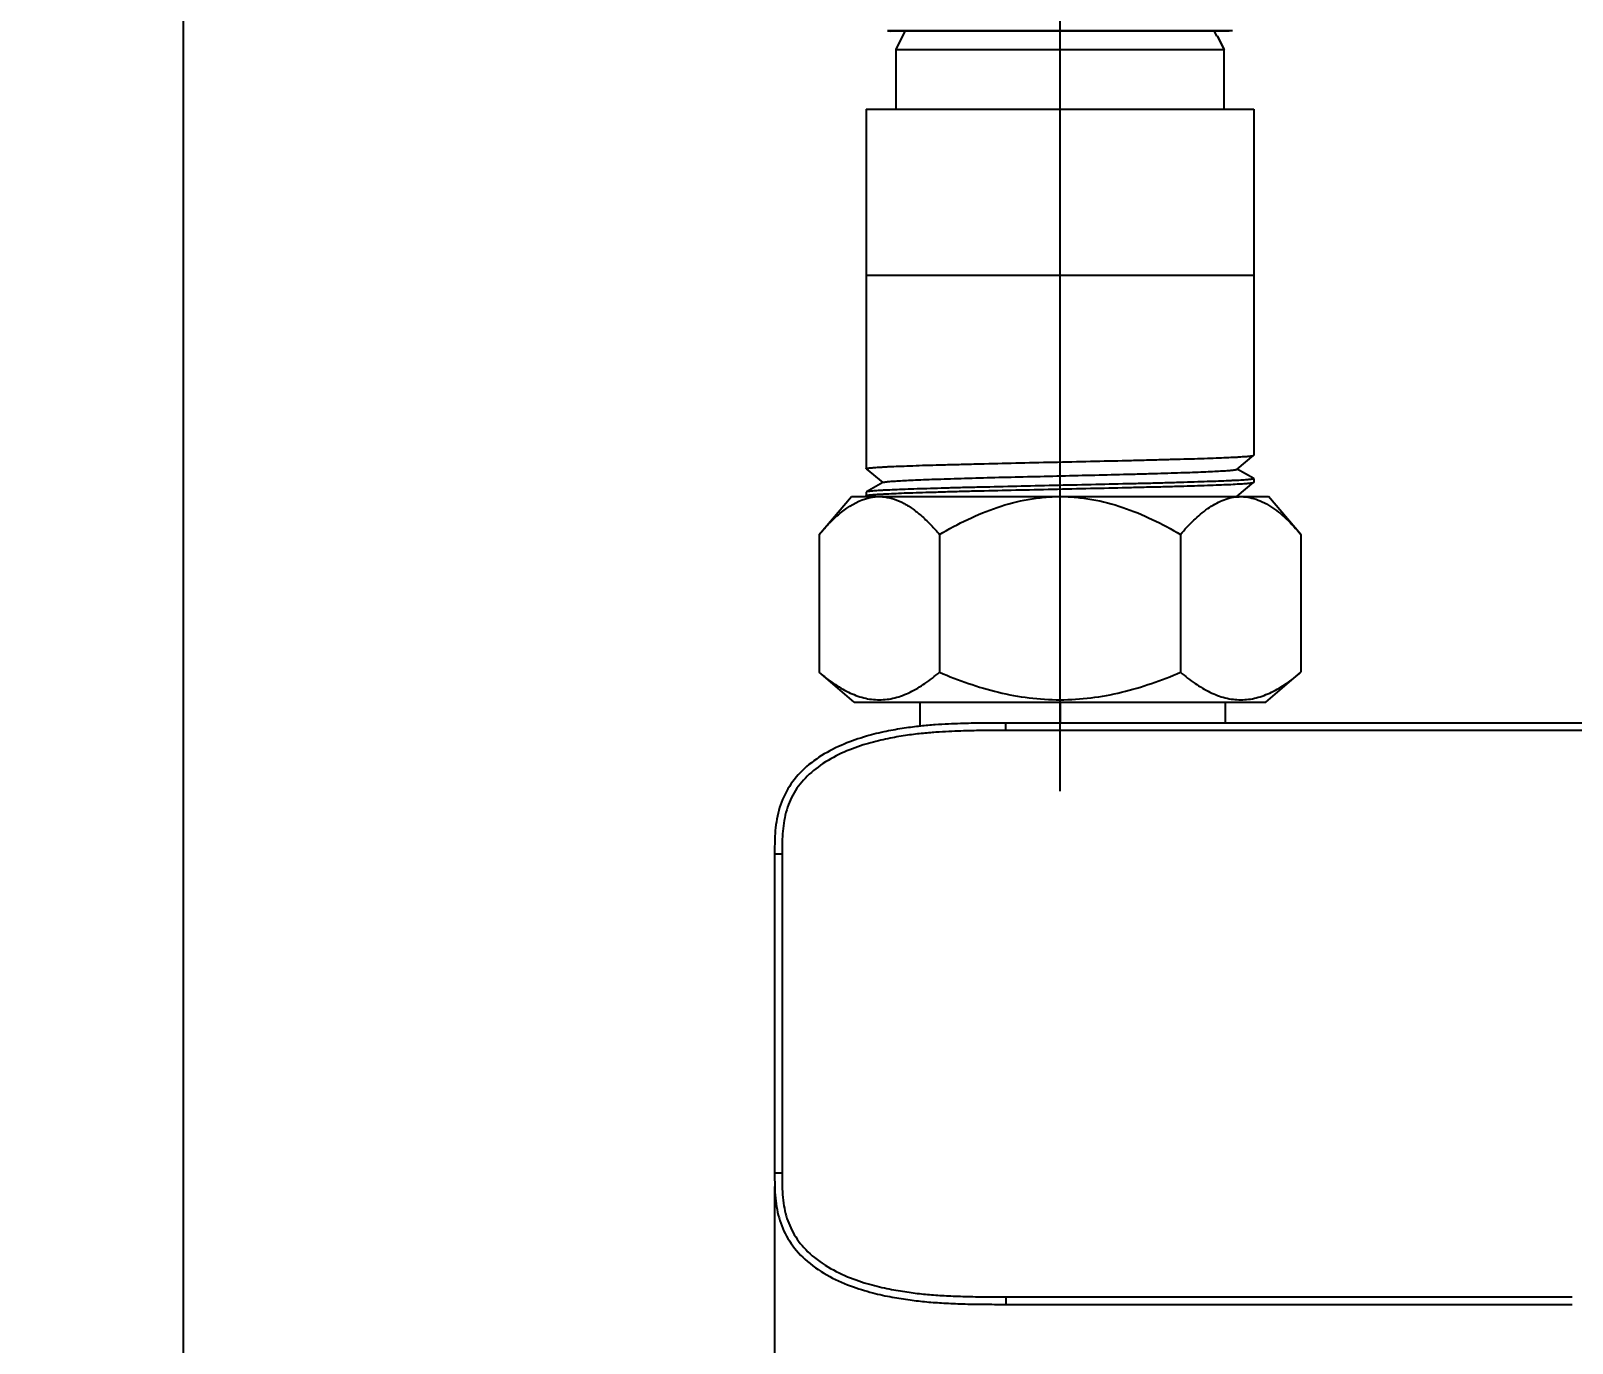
# Model space of a CAD drawing. Header units: millimetres. Extents: x -244938 to -244097, y -22577 to -21982.
# Drawn here: x -244859.7 to -244756.3, y -22316.3 to -22228.3 of the extents above; entities that cross this region are included whole.
import ezdxf

# ---------------------------------------------------------------- set-up
doc = ezdxf.new("R2010")
doc.units = ezdxf.units.MM
doc.styles.get("Standard").update_dxf_attribs({"font": 'arial.ttf'})
doc.dimstyles.new('겸용-샤워욕조용1', dxfattribs={"dimscale": 0.6, "dimtxt": 10, "dimasz": 10, "dimexe": 1.5, "dimexo": 1.5, "dimgap": 1, "dimtad": 0, "dimtih": 1, "dimtoh": 1, "dimdec": 1, "dimdsep": 46, "dimtxsty": 'Standard', "dimcen": 2.5, "dimclrd": 5, "dimclre": 5, "dimclrt": 5, "dimadec": 1, "dimazin": 2, "dimtfac": 1, "dimtdec": 1, "dimtmove": 0, "dimatfit": 3, "dimfxl": 1.25, "dimarcsym": 0})

# ---------------------------------------------------------------- blocks, each defined once
blk = doc.blocks.new('*D20')
at = {"color": 5, "lineweight": -2, "transparency": 16777216}
for p, q in [((-244818.54, -22220.01), (-244850.36, -22220.01)), ((-244849.46, -22226.01), (-244849.46, -22328.19)), ((-244849.46, -22437.71), (-244849.46, -22335.52)), ((-244715.69, -22443.71), (-244850.36, -22443.71))]:
    blk.add_line(p, q, dxfattribs=at)
at = {"color": 5, "transparency": 16777216}
for points in [[(-244850.46, -22226.01), (-244848.46, -22226.01), (-244849.46, -22220.01)], [(-244850.46, -22437.71), (-244848.46, -22437.71), (-244849.46, -22443.71)]]:
    blk.add_solid(points, dxfattribs=at)
at = {"layer": 'Defpoints', "color": 0, "transparency": 16777216}
for p in [(-244849.46, -22220.01), (-244817.64, -22220.01), (-244714.79, -22443.71)]:
    blk.add_point(p, dxfattribs=at)
at = {"color": 5, "transparency": 16777216, "insert": (-244849.46, -22331.86), "char_height": 6, "attachment_point": 5}
blk.add_mtext('223.7', dxfattribs=at)
blk = doc.blocks.new('*D22')
at = {"color": 5, "lineweight": -2, "transparency": 16777216}
for p, q in [((-244809.79, -22305.81), (-244809.79, -22474.88)), ((-244619.79, -22305.95), (-244619.79, -22474.88)), ((-244803.79, -22473.98), (-244721.72, -22473.98)), ((-244625.79, -22473.98), (-244707.85, -22473.98))]:
    blk.add_line(p, q, dxfattribs=at)
at = {"color": 5, "transparency": 16777216}
for points in [[(-244803.79, -22472.98), (-244803.79, -22474.98), (-244809.79, -22473.98)], [(-244625.79, -22472.98), (-244625.79, -22474.98), (-244619.79, -22473.98)]]:
    blk.add_solid(points, dxfattribs=at)
at = {"layer": 'Defpoints', "color": 0, "transparency": 16777216}
for p in [(-244809.79, -22304.91), (-244619.79, -22305.05), (-244619.79, -22473.98)]:
    blk.add_point(p, dxfattribs=at)
at = {"color": 5, "transparency": 16777216, "insert": (-244714.79, -22473.98), "char_height": 6, "attachment_point": 5}
blk.add_mtext('190', dxfattribs=at)

msp = doc.modelspace()

# ---------------------------------------------------------------- linework, layer by layer
at = {"color": 1}
for p, q in [((-244790.64, -22279.27), (-244790.64, -22199.44)), ((-244803.64, -22244.65), (-244777.64, -22244.65))]:
    msp.add_line(p, q, dxfattribs=at)
at = {"color": 7, "linetype": 'Continuous'}
for p, q in [((-244779.08, -22228.26), (-244802.21, -22228.26)), ((-244802.21, -22228.26), (-244801.99, -22228.28)), ((-244779.29, -22228.28), (-244801.99, -22228.28)), ((-244801.64, -22229.51), (-244801.03, -22228.28)), ((-244780.13, -22228.61), (-244780.29, -22228.28)), ((-244779.08, -22228.26), (-244779.29, -22228.28)), ((-244780.09, -22228.61), (-244780.13, -22228.61)), ((-244779.64, -22229.51), (-244780.09, -22228.61)), ((-244780.09, -22228.61), (-244779.64, -22229.51)), ((-244801.64, -22233.51), (-244801.64, -22229.51)), ((-244801.64, -22229.51), (-244779.64, -22229.51)), ((-244779.64, -22233.51), (-244779.64, -22229.51)), ((-244803.64, -22233.51), (-244803.64, -22257.64)), ((-244803.64, -22233.51), (-244803.64, -22257.64)), ((-244803.64, -22233.51), (-244777.64, -22233.51)), ((-244777.64, -22233.51), (-244777.64, -22256.73)), ((-244777.64, -22233.51), (-244777.64, -22256.73)), ((-244778.76, -22257.67), (-244777.65, -22256.74)), ((-244777.65, -22256.74), (-244777.64, -22256.73)), ((-244803.64, -22257.65), (-244803.64, -22257.64)), ((-244803.64, -22257.64), (-244803.64, -22257.64)), ((-244803.64, -22257.65), (-244802.54, -22258.57)), ((-244777.65, -22258.29), (-244778.75, -22257.66)), ((-244777.65, -22258.29), (-244777.64, -22258.31)), ((-244803.63, -22259.2), (-244803.64, -22259.21)), ((-244803.64, -22259.21), (-244803.64, -22259.45)), ((-244803.64, -22259.21), (-244803.64, -22259.45)), ((-244802.52, -22258.56), (-244803.63, -22259.2)), ((-244778.76, -22259.49), (-244777.65, -22258.55)), ((-244777.65, -22258.55), (-244777.64, -22258.55)), ((-244777.64, -22258.31), (-244777.64, -22258.55)), ((-244777.64, -22258.31), (-244777.64, -22258.55)), ((-244777.64, -22258.31), (-244777.64, -22258.31)), ((-244806.81, -22262.05), (-244804.64, -22259.51)), ((-244804.64, -22259.51), (-244776.65, -22259.51)), ((-244803.64, -22259.46), (-244803.64, -22259.45)), ((-244803.64, -22259.45), (-244803.64, -22259.45)), ((-244803.64, -22259.46), (-244803.58, -22259.51)), ((-244778.69, -22259.51), (-244778.75, -22259.47)), ((-244774.48, -22262.05), (-244776.65, -22259.51)), ((-244806.81, -22262.05), (-244806.81, -22271.3)), ((-244798.73, -22262.05), (-244798.73, -22271.3)), ((-244782.56, -22262.05), (-244782.56, -22271.3)), ((-244774.48, -22262.05), (-244774.48, -22271.3)), ((-244804.45, -22273.31), (-244806.81, -22271.3)), ((-244776.84, -22273.31), (-244774.48, -22271.3)), ((-244804.45, -22273.31), (-244776.84, -22273.31)), ((-244800.04, -22273.31), (-244800.04, -22274.95)), ((-244791, -22273.31), (-244788.57, -22273.31)), ((-244790.64, -22273.31), (-244790.64, -22274.71)), ((-244779.54, -22274.71), (-244779.54, -22273.31)), ((-244716.1, -22274.71), (-244794.29, -22274.71)), ((-244794.29, -22275.21), (-244794.29, -22274.71)), ((-244717.96, -22275.21), (-244794.29, -22275.21)), ((-244809.79, -22283.51), (-244809.79, -22304.91)), ((-244809.29, -22283.51), (-244809.79, -22283.51)), ((-244809.29, -22283.51), (-244809.29, -22304.91)), ((-244809.29, -22304.91), (-244809.79, -22304.91)), ((-244794.29, -22313.21), (-244756.29, -22313.21)), ((-244794.29, -22313.21), (-244794.29, -22313.71)), ((-244794.29, -22313.71), (-244756.29, -22313.71))]:
    msp.add_line(p, q, dxfattribs=at)
for points, knots in [([(-244803.64, -22257.64), (-244803.64, -22257.64), (-244803.64, -22257.63), (-244803.62, -22257.62), (-244803.57, -22257.61), (-244803.49, -22257.59), (-244803.38, -22257.58), (-244803.24, -22257.57), (-244803.08, -22257.55), (-244802.88, -22257.54), (-244802.65, -22257.53), (-244802.4, -22257.51), (-244802, -22257.49), (-244801.44, -22257.47), (-244800.7, -22257.44), (-244799.85, -22257.41), (-244798.92, -22257.38), (-244797.92, -22257.36), (-244796.84, -22257.33), (-244795.3, -22257.29), (-244793.28, -22257.24), (-244790.8, -22257.19), (-244788.32, -22257.13), (-244786.28, -22257.09), (-244784.73, -22257.05), (-244783.63, -22257.02), (-244782.61, -22256.99), (-244781.66, -22256.97), (-244780.79, -22256.94), (-244780.02, -22256.91), (-244779.35, -22256.88), (-244778.86, -22256.86), (-244778.52, -22256.84), (-244778.31, -22256.82), (-244778.12, -22256.81), (-244777.97, -22256.8), (-244777.85, -22256.78), (-244777.75, -22256.77), (-244777.69, -22256.76), (-244777.66, -22256.75), (-244777.65, -22256.74), (-244777.65, -22256.74)], [0, 0, 0, 0, 0.000321, 0.000862, 0.002763, 0.005809, 0.010011, 0.015363, 0.021857, 0.029479, 0.038211, 0.048033, 0.058923, 0.083801, 0.112612, 0.145084, 0.180911, 0.219756, 0.26125, 0.305001, 0.397605, 0.494078, 0.59078, 0.684064, 0.728316, 0.770413, 0.809955, 0.846569, 0.879911, 0.909665, 0.935551, 0.957326, 0.966607, 0.974787, 0.981848, 0.987773, 0.992552, 0.996177, 0.998648, 0.999459, 1, 1, 1, 1]), ([(-244802.52, -22258.56), (-244802.51, -22258.55), (-244802.48, -22258.54), (-244802.41, -22258.53), (-244802.32, -22258.52), (-244802.2, -22258.5), (-244802.06, -22258.49), (-244801.81, -22258.47), (-244801.44, -22258.45), (-244800.92, -22258.42), (-244800.31, -22258.39), (-244799.6, -22258.36), (-244798.82, -22258.34), (-244797.96, -22258.31), (-244796.69, -22258.27), (-244794.97, -22258.22), (-244792.81, -22258.17), (-244790.57, -22258.12), (-244788.33, -22258.06), (-244786.5, -22258.02), (-244785.1, -22257.98), (-244784.13, -22257.95), (-244783.21, -22257.92), (-244782.36, -22257.9), (-244781.58, -22257.87), (-244780.89, -22257.84), (-244780.29, -22257.81), (-244779.85, -22257.79), (-244779.55, -22257.77), (-244779.35, -22257.76), (-244779.19, -22257.74), (-244779.05, -22257.73), (-244778.94, -22257.72), (-244778.86, -22257.7), (-244778.8, -22257.69), (-244778.77, -22257.68), (-244778.76, -22257.68), (-244778.76, -22257.67)], [0, 0, 0, 0, 0.001685, 0.004474, 0.008384, 0.013414, 0.019558, 0.026802, 0.044526, 0.06643, 0.092316, 0.121946, 0.15505, 0.191323, 0.230433, 0.315701, 0.407727, 0.503133, 0.59842, 0.690089, 0.733508, 0.774778, 0.813521, 0.849381, 0.882027, 0.911162, 0.936516, 0.957861, 0.966967, 0.975002, 0.981946, 0.987786, 0.992512, 0.996115, 0.998599, 0.999429, 1, 1, 1, 1]), ([(-244803.64, -22259.45), (-244803.64, -22259.45), (-244803.64, -22259.44), (-244803.62, -22259.43), (-244803.57, -22259.42), (-244803.49, -22259.41), (-244803.38, -22259.39), (-244803.24, -22259.38), (-244803.08, -22259.37), (-244802.88, -22259.35), (-244802.65, -22259.34), (-244802.4, -22259.33), (-244802, -22259.31), (-244801.44, -22259.28), (-244800.7, -22259.25), (-244799.85, -22259.23), (-244798.92, -22259.2), (-244797.92, -22259.17), (-244796.84, -22259.14), (-244795.3, -22259.1), (-244793.28, -22259.06), (-244790.8, -22259), (-244788.32, -22258.95), (-244786.28, -22258.9), (-244784.73, -22258.86), (-244783.63, -22258.84), (-244782.61, -22258.81), (-244781.66, -22258.78), (-244780.79, -22258.75), (-244780.02, -22258.72), (-244779.35, -22258.7), (-244778.86, -22258.67), (-244778.52, -22258.65), (-244778.31, -22258.64), (-244778.12, -22258.63), (-244777.97, -22258.61), (-244777.85, -22258.6), (-244777.75, -22258.58), (-244777.69, -22258.57), (-244777.66, -22258.56), (-244777.65, -22258.56), (-244777.65, -22258.55)], [0, 0, 0, 0, 0.000321, 0.000862, 0.002763, 0.005808, 0.01001, 0.015363, 0.021857, 0.029479, 0.03821, 0.048032, 0.058923, 0.0838, 0.112611, 0.145083, 0.18091, 0.219754, 0.261247, 0.304998, 0.397603, 0.494077, 0.590779, 0.684063, 0.728316, 0.770414, 0.809957, 0.846572, 0.879914, 0.909667, 0.935553, 0.957328, 0.966608, 0.974788, 0.981848, 0.987773, 0.992552, 0.996177, 0.998648, 0.999459, 1, 1, 1, 1]), ([(-244777.64, -22258.31), (-244777.64, -22258.31), (-244777.65, -22258.32), (-244777.67, -22258.33), (-244777.72, -22258.34), (-244777.8, -22258.35), (-244777.91, -22258.36), (-244778.05, -22258.38), (-244778.22, -22258.39), (-244778.42, -22258.41), (-244778.65, -22258.42), (-244778.9, -22258.43), (-244779.29, -22258.45), (-244779.85, -22258.48), (-244780.6, -22258.5), (-244781.43, -22258.53), (-244782.36, -22258.56), (-244783.36, -22258.59), (-244784.43, -22258.62), (-244785.96, -22258.65), (-244787.97, -22258.7), (-244790.44, -22258.75), (-244792.91, -22258.81), (-244794.93, -22258.86), (-244796.49, -22258.89), (-244797.58, -22258.92), (-244798.6, -22258.95), (-244799.55, -22258.98), (-244800.42, -22259), (-244801.2, -22259.03), (-244801.88, -22259.06), (-244802.37, -22259.08), (-244802.72, -22259.1), (-244802.94, -22259.12), (-244803.13, -22259.13), (-244803.29, -22259.14), (-244803.42, -22259.16), (-244803.52, -22259.17), (-244803.58, -22259.18), (-244803.62, -22259.19), (-244803.63, -22259.2), (-244803.63, -22259.2)], [0, 0, 0, 0, 0.000347, 0.000924, 0.002898, 0.006006, 0.01026, 0.015652, 0.022174, 0.029812, 0.038548, 0.048362, 0.059233, 0.08404, 0.112738, 0.14506, 0.180703, 0.219336, 0.260596, 0.304098, 0.396183, 0.492153, 0.588425, 0.681406, 0.725569, 0.767625, 0.80718, 0.843864, 0.877335, 0.907279, 0.933417, 0.955507, 0.964967, 0.973343, 0.980614, 0.986765, 0.991782, 0.995658, 0.99839, 0.999332, 1, 1, 1, 1]), ([(-244806.81, -22262.05), (-244806.57, -22261.78), (-244806.1, -22261.25), (-244805.13, -22260.36), (-244804.29, -22259.84), (-244803.7, -22259.65)], [0, 0, 0, 0, 0.27451, 0.534094, 1, 1, 1, 1]), ([(-244803.7, -22259.65), (-244803.49, -22259.59), (-244803.05, -22259.5), (-244802.39, -22259.51), (-244801.73, -22259.67), (-244801.09, -22259.96), (-244800.47, -22260.36), (-244799.87, -22260.85), (-244799.28, -22261.42), (-244798.91, -22261.84), (-244798.73, -22262.05)], [0, 0, 0, 0, 0.112977, 0.224298, 0.337809, 0.456598, 0.582269, 0.715104, 0.854624, 1, 1, 1, 1]), ([(-244798.73, -22262.05), (-244798.11, -22261.69), (-244796.85, -22261.01), (-244794.87, -22260.19), (-244793.13, -22259.73), (-244791.72, -22259.54), (-244790.64, -22259.49), (-244789.57, -22259.54), (-244788.15, -22259.73), (-244786.42, -22260.19), (-244784.44, -22261.01), (-244783.18, -22261.69), (-244782.56, -22262.05)], [0, 0, 0, 0, 0.125011, 0.25, 0.374955, 0.437478, 0.5, 0.562522, 0.625045, 0.75, 0.874989, 1, 1, 1, 1]), ([(-244782.56, -22262.05), (-244782.28, -22261.72), (-244781.71, -22261.1), (-244780.92, -22260.43), (-244780.27, -22260), (-244779.77, -22259.76), (-244779.27, -22259.59), (-244778.93, -22259.53), (-244778.76, -22259.52)], [0, 0, 0, 0, 0.279249, 0.539413, 0.66157, 0.778457, 0.89079, 1, 1, 1, 1]), ([(-244778.81, -22259.51), (-244778.8, -22259.5), (-244778.78, -22259.5), (-244778.77, -22259.49), (-244778.76, -22259.49)], [0, 0, 0, 0, 0.619913, 1, 1, 1, 1]), ([(-244778.76, -22259.52), (-244778.57, -22259.51), (-244778.19, -22259.51), (-244777.62, -22259.63), (-244777.06, -22259.85), (-244776.51, -22260.16), (-244775.98, -22260.54), (-244775.28, -22261.16), (-244774.79, -22261.68), (-244774.48, -22262.05)], [0, 0, 0, 0, 0.109699, 0.221049, 0.33648, 0.457492, 0.58464, 0.717801, 1, 1, 1, 1]), ([(-244806.81, -22271.3), (-244806.5, -22271.56), (-244805.87, -22272.05), (-244804.87, -22272.65), (-244804, -22272.99), (-244803.29, -22273.12), (-244802.77, -22273.15), (-244802.24, -22273.12), (-244801.54, -22272.99), (-244800.67, -22272.65), (-244799.67, -22272.05), (-244799.04, -22271.56), (-244798.73, -22271.3)], [0, 0, 0, 0, 0.135543, 0.263501, 0.38407, 0.442371, 0.5, 0.557629, 0.61593, 0.736499, 0.864457, 1, 1, 1, 1]), ([(-244798.73, -22271.3), (-244798.09, -22271.57), (-244796.79, -22272.07), (-244794.79, -22272.67), (-244792.73, -22273.05), (-244790.64, -22273.19), (-244788.56, -22273.05), (-244786.5, -22272.67), (-244784.5, -22272.07), (-244783.2, -22271.57), (-244782.56, -22271.3)], [0, 0, 0, 0, 0.125018, 0.250024, 0.375017, 0.5, 0.624983, 0.749976, 0.874982, 1, 1, 1, 1]), ([(-244782.56, -22271.3), (-244782.25, -22271.56), (-244781.62, -22272.05), (-244780.62, -22272.65), (-244779.75, -22272.99), (-244779.04, -22273.12), (-244778.52, -22273.15), (-244777.99, -22273.12), (-244777.29, -22272.99), (-244776.42, -22272.65), (-244775.42, -22272.05), (-244774.79, -22271.56), (-244774.48, -22271.3)], [0, 0, 0, 0, 0.135543, 0.263501, 0.38407, 0.442371, 0.5, 0.557629, 0.61593, 0.736499, 0.864457, 1, 1, 1, 1]), ([(-244794.29, -22274.71), (-244794.45, -22274.71), (-244794.8, -22274.71), (-244795.35, -22274.71), (-244795.95, -22274.71), (-244796.62, -22274.72), (-244797.35, -22274.74), (-244798.16, -22274.77), (-244799.05, -22274.82), (-244800.04, -22274.91), (-244801.13, -22275.05), (-244802.35, -22275.26), (-244803.7, -22275.59), (-244805.17, -22276.1), (-244806.65, -22276.83), (-244807.96, -22277.83), (-244808.97, -22279.09), (-244809.58, -22280.56), (-244809.79, -22282.08), (-244809.79, -22283.05), (-244809.79, -22283.51)], [0, 0, 0, 0, 0.025213, 0.0526, 0.082574, 0.115548, 0.151933, 0.192141, 0.236585, 0.285683, 0.340047, 0.400534, 0.468421, 0.545814, 0.628839, 0.708363, 0.781685, 0.855867, 0.931056, 1, 1, 1, 1]), ([(-244809.79, -22304.91), (-244809.79, -22305.46), (-244809.79, -22306.52), (-244809.51, -22308.09), (-244808.84, -22309.53), (-244807.75, -22310.79), (-244806.32, -22311.78), (-244804.76, -22312.48), (-244803.28, -22312.94), (-244801.94, -22313.23), (-244800.73, -22313.42), (-244799.58, -22313.55), (-244798.4, -22313.63), (-244797.14, -22313.69), (-244795.75, -22313.71), (-244794.79, -22313.71), (-244794.29, -22313.71)], [0, 0, 0, 0, 0.082643, 0.156541, 0.227633, 0.304277, 0.391334, 0.477199, 0.553303, 0.619797, 0.679489, 0.735312, 0.792034, 0.855102, 0.924614, 1, 1, 1, 1])]:
    msp.add_open_spline(points, degree=3, knots=knots, dxfattribs=at)
for points in [[(-244794.29, -22275.21), (-244794.45, -22275.21), (-244794.78, -22275.21), (-244795.32, -22275.21), (-244795.92, -22275.21), (-244796.57, -22275.22), (-244797.29, -22275.24), (-244798.09, -22275.27), (-244798.97, -22275.32), (-244799.94, -22275.4), (-244801, -22275.53), (-244802.18, -22275.74), (-244803.47, -22276.04), (-244804.93, -22276.53), (-244806.42, -22277.28), (-244807.66, -22278.25), (-244808.53, -22279.34), (-244809.09, -22280.67), (-244809.29, -22282.17), (-244809.29, -22283.07), (-244809.29, -22283.51)], [(-244809.29, -22304.91), (-244809.29, -22305.49), (-244809.28, -22306.58), (-244809.01, -22307.97), (-244808.44, -22309.2), (-244807.5, -22310.33), (-244806.06, -22311.35), (-244804.49, -22312.05), (-244803.06, -22312.48), (-244801.78, -22312.75), (-244800.62, -22312.93), (-244799.54, -22313.05), (-244798.44, -22313.13), (-244797.19, -22313.18), (-244795.81, -22313.21), (-244794.81, -22313.21), (-244794.29, -22313.21)]]:
    msp.add_open_spline(points, degree=3, dxfattribs=at)

# ---------------------------------------------------------------- dimensions: what is measured, and where the dimension line sits
at = {"color": 1}
dim = msp.add_linear_dim(base=(-244849.46, -22220.01), p1=(-244714.79, -22443.71), p2=(-244817.64, -22220.01), angle=90, dimstyle='겸용-샤워욕조용1', dxfattribs=at)
dim.commit()
dim.dimension.update_dxf_attribs({"geometry": '*D20', "text_midpoint": (-244849.46, -22331.86)})
dim = msp.add_linear_dim(base=(-244619.79, -22473.98), p1=(-244809.79, -22304.91), p2=(-244619.79, -22305.05), dimstyle='겸용-샤워욕조용1', dxfattribs=at)
dim.commit()
dim.dimension.update_dxf_attribs({"geometry": '*D22', "text_midpoint": (-244714.79, -22473.98)})

doc.saveas('drawing.dxf')
